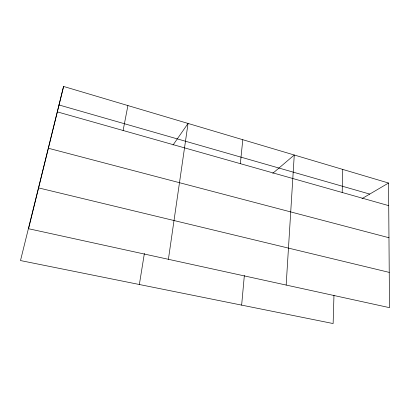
<?xml version="1.0" encoding="UTF-8"?>
<svg xmlns="http://www.w3.org/2000/svg" width="410" height="410" viewBox="0 0 410 410"><rect width="100%" height="100%" fill="white"/><g stroke="black" fill="none" stroke-linecap="round" stroke-linejoin="round"><path stroke-width="0.61" d="M342.176 192.48L342.775 169.427M333.971 295.22L333.13 323.551L20.5 260.56L63.586 86.448L388.552 183.029L389.5 307.654L28.546 228.718L63.586 86.448M286.165 285.058L294.267 155.011L272.773 173.322M241.644 305.117L244.345 275.505M240.352 163.667L242.792 139.713M168.402 259.304L188.052 123.441L173.03 145.032M139.354 284.509L144.376 253.472M123.102 130.488L127.915 105.57M362.004 198.619L388.552 183.029M38.596 187.908L389.233 272.383M48.365 148.246L388.967 237.738M57.323 111.874L388.726 205.651M58.963 104.95L369.733 194.084"/></g></svg>
